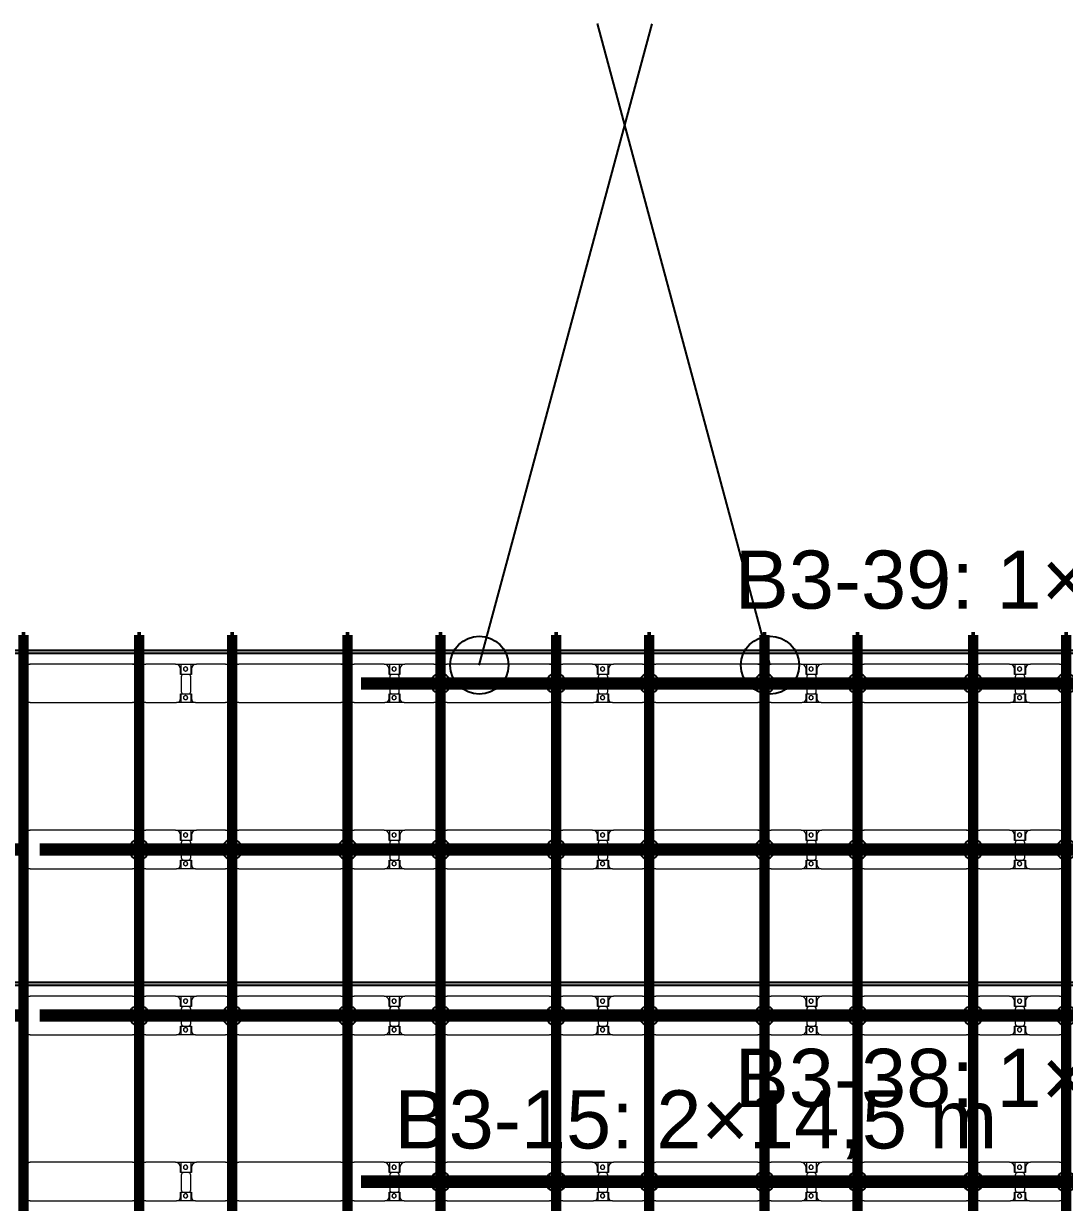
# Model space of a CAD drawing. Header units: millimetres. Extents: x 312848 to 517332, y -142134 to -35114.
# Drawn here: x 380365 to 392895, y -49578 to -35383 of the extents above; entities that cross this region are included whole.
import ezdxf

# ---------------------------------------------------------------- set-up
doc = ezdxf.new("R2010")
doc.units = ezdxf.units.MM
doc.layers.add('A-GENM', color=13, linetype='Continuous', lineweight=9)
doc.layers.add('S-BEAM', color=12, linetype='Continuous', lineweight=9)
for name, color, linetype in [('GC-BICH NEO', 6, 'Continuous'), ('GC-DAY NEO', 5, 'Continuous'), ('GC-GHI CHU', 2, 'Continuous'), ('GC-HOP 40x60 GIA CUONG', 1, 'Continuous')]:
    doc.layers.add(name, color=color, linetype=linetype)
doc.styles.add('GC_VN', font='arial.ttf')

# ---------------------------------------------------------------- blocks, each defined once
blk = doc.blocks.new('Dai phao do pin - DẢI PHAO ĐỠ PIN-V1-KHUNG KẾT CẤU BÈ PIN 3')
at = {"layer": 'A-GENM', "color": 7}
for p, q in [((52030, 242), (52090, 242)), ((52040, 192), (52040, -173)), ((53320, 242), (52090, 242)), ((53320, 242), (53380, 242)), ((53370, -173), (53370, 192)), ((53420, 242), (53480, 242)), ((53430, 192), (53430, -173)), ((53840, 242), (53480, 242)), ((53840, 242), (54022, 242)), ((53900, 118), (53900, 182)), ((53908, 242), (54090, 242)), ((53908, 118), (53908, 242)), ((54022, 242), (54022, 118)), ((54030, 182), (54030, 118)), ((54440, 242), (54090, 242)), ((54440, 242), (54500, 242)), ((54490, -173), (54490, 192)), ((54540, 242), (54600, 242)), ((54550, 192), (54550, -173)), ((55830, 242), (54600, 242)), ((55830, 242), (55890, 242)), ((55880, -173), (55880, 192)), ((55930, 242), (55990, 242)), ((55940, 192), (55940, -173)), ((56350, 242), (55990, 242)), ((56350, 242), (56532, 242)), ((56410, 118), (56410, 182)), ((56418, 242), (56600, 242)), ((56418, 118), (56418, 242)), ((56532, 242), (56532, 118)), ((56540, 182), (56540, 118)), ((56950, 242), (56600, 242)), ((56950, 242), (57010, 242)), ((57000, -173), (57000, 192)), ((57050, 242), (57110, 242)), ((57060, 192), (57060, -173)), ((58340, 242), (57110, 242)), ((58340, 242), (58400, 242)), ((58390, -173), (58390, 192)), ((58440, 242), (58500, 242)), ((58450, 192), (58450, -173)), ((58860, 242), (58500, 242)), ((58860, 242), (59042, 242)), ((58920, 118), (58920, 182)), ((58928, 242), (59110, 242)), ((58928, 118), (58928, 242)), ((59042, 242), (59042, 118)), ((59050, 182), (59050, 118)), ((59460, 242), (59110, 242)), ((59460, 242), (59520, 242)), ((59510, -173), (59510, 192)), ((59560, 242), (59620, 242)), ((59570, 192), (59570, -173)), ((60850, 242), (59620, 242)), ((60850, 242), (60908, 242)), ((60900, -173), (60900, 192)), ((60950, 242), (61010, 242)), ((60960, 192), (60960, -173)), ((61370, 242), (61010, 242)), ((61370, 242), (61552, 242)), ((61430, 118), (61430, 182)), ((61438, 242), (61620, 242)), ((61438, 118), (61438, 242)), ((61552, 242), (61552, 118)), ((61560, 182), (61560, 118)), ((61970, 242), (61620, 242)), ((61970, 242), (62030, 242)), ((62020, -173), (62020, 192)), ((62070, 242), (62130, 242)), ((62080, 192), (62080, -173)), ((63360, 242), (62130, 242)), ((63360, 242), (63420, 242)), ((63410, -173), (63410, 192)), ((63460, 242), (63520, 242)), ((63470, 192), (63470, -173)), ((63880, 242), (63520, 242)), ((63880, 242), (64062, 242)), ((63940, 118), (63940, 182)), ((63948, 242), (64130, 242)), ((63948, 118), (63948, 242)), ((64062, 242), (64062, 118)), ((64070, 182), (64070, 118)), ((64480, 242), (64130, 242)), ((64480, 242), (64540, 242)), ((64530, -173), (64530, 192)), ((53992, 118), (53900, 118)), ((53908, 88), (53908, -88)), ((54030, 118), (53938, 118)), ((54022, -88), (54022, 88)), ((56502, 118), (56410, 118)), ((56418, 88), (56418, -88)), ((56540, 118), (56448, 118)), ((56532, -88), (56532, 88)), ((59012, 118), (58920, 118)), ((58928, 88), (58928, -88)), ((59050, 118), (58958, 118)), ((59042, -88), (59042, 88)), ((61522, 118), (61430, 118)), ((61438, 88), (61438, -88)), ((61560, 118), (61468, 118)), ((61552, -88), (61552, 88)), ((64032, 118), (63940, 118)), ((63948, 88), (63948, -88)), ((64070, 118), (63978, 118)), ((64062, -88), (64062, 88)), ((53900, -173), (53900, -118)), ((53900, -118), (53992, -118)), ((53908, -223), (53908, -118)), ((53938, -118), (54030, -118)), ((54022, -118), (54022, -223)), ((54030, -118), (54030, -173)), ((56410, -173), (56410, -118)), ((56410, -118), (56502, -118)), ((56418, -223), (56418, -118)), ((56448, -118), (56540, -118)), ((56532, -118), (56532, -223)), ((56540, -118), (56540, -173)), ((58920, -173), (58920, -118)), ((58920, -118), (59012, -118)), ((58928, -223), (58928, -118)), ((58958, -118), (59050, -118)), ((59042, -118), (59042, -223)), ((59050, -118), (59050, -173)), ((61430, -173), (61430, -118)), ((61430, -118), (61522, -118)), ((61438, -223), (61438, -118)), ((61468, -118), (61560, -118)), ((61552, -118), (61552, -223)), ((61560, -118), (61560, -173)), ((63940, -173), (63940, -118)), ((63940, -118), (64032, -118)), ((63948, -223), (63948, -118)), ((63978, -118), (64070, -118)), ((64062, -118), (64062, -223)), ((64070, -118), (64070, -173)), ((52090, -223), (52030, -223)), ((52090, -223), (53320, -223)), ((53380, -223), (53320, -223)), ((53480, -223), (53420, -223)), ((53480, -223), (53850, -223)), ((54022, -223), (53850, -223)), ((54080, -223), (53908, -223)), ((54080, -223), (54440, -223)), ((54500, -223), (54440, -223)), ((54600, -223), (54540, -223)), ((54600, -223), (55830, -223)), ((55890, -223), (55830, -223)), ((55990, -223), (55930, -223)), ((55990, -223), (56360, -223)), ((56532, -223), (56360, -223)), ((56590, -223), (56418, -223)), ((56590, -223), (56950, -223)), ((57010, -223), (56950, -223)), ((57110, -223), (57050, -223)), ((57110, -223), (58340, -223)), ((58400, -223), (58340, -223)), ((58500, -223), (58440, -223)), ((58500, -223), (58870, -223)), ((59042, -223), (58870, -223)), ((59100, -223), (58928, -223)), ((59100, -223), (59460, -223)), ((59520, -223), (59460, -223)), ((59620, -223), (59560, -223)), ((59620, -223), (60850, -223)), ((60908, -223), (60850, -223)), ((61010, -223), (60950, -223)), ((61010, -223), (61380, -223)), ((61552, -223), (61384, -223)), ((61610, -223), (61438, -223)), ((61610, -223), (61970, -223)), ((62030, -223), (61970, -223)), ((62130, -223), (62070, -223)), ((62130, -223), (63360, -223)), ((63420, -223), (63360, -223)), ((63520, -223), (63460, -223)), ((63520, -223), (63890, -223)), ((64062, -223), (63890, -223)), ((64120, -223), (63948, -223)), ((64120, -223), (64480, -223)), ((64540, -223), (64480, -223))]:
    blk.add_line(p, q, dxfattribs=at)
for centre, radius, start, end in [((52090, 192), 50, 90, 180), ((52090, 192), 50, 105, 180), ((53320, 192), 50, 360, 90), ((53320, 192), 50, 15, 90), ((53480, 192), 50, 90, 180), ((53480, 192), 50, 135, 180), ((53840, 182), 60, 360, 90), ((53840, 182), 60, 360, 30), ((53959, 183), 25, 360, 180), ((53959, 183), 25, 180, 360), ((53961, 183), 25, 0, 180), ((53961, 183), 25, 180, 360), ((54090, 182), 60, 90, 180), ((54090, 182), 60, 150, 180), ((54440, 192), 50, 0, 90), ((54440, 192), 50, 0, 45), ((54600, 192), 50, 90, 180), ((54600, 192), 50, 105, 180), ((55830, 192), 50, 0, 90), ((55830, 192), 50, 15, 90), ((55990, 192), 50, 90, 180), ((55990, 192), 50, 135, 180), ((56350, 182), 60, 0, 90), ((56350, 182), 60, 0, 30), ((56469, 183), 25, 0, 180), ((56469, 183), 25, 180, 0), ((56471, 183), 25, 0, 180), ((56471, 183), 25, 180, 360), ((56600, 182), 60, 90, 180), ((56600, 182), 60, 150, 180), ((56950, 192), 50, 0, 90), ((56950, 192), 50, 0, 45), ((57110, 192), 50, 90, 180), ((57110, 192), 50, 105, 180), ((58340, 192), 50, 0, 90), ((58340, 192), 50, 15, 90), ((58500, 192), 50, 90, 180), ((58500, 192), 50, 135, 180), ((58860, 182), 60, 0, 90), ((58860, 182), 60, 0, 30), ((58979, 183), 25, 0, 180), ((58979, 183), 25, 180, 360), ((58981, 183), 25, 360, 180), ((58981, 183), 25, 180, 0), ((59110, 182), 60, 90, 180), ((59110, 182), 60, 150, 180), ((59460, 192), 50, 0, 90), ((59460, 192), 50, 0, 45), ((59620, 192), 50, 90, 180), ((59620, 192), 50, 105, 180), ((60850, 192), 50, 0, 90), ((60850, 192), 50, 15, 90), ((61010, 192), 50, 90, 180), ((61010, 192), 50, 135, 180), ((61370, 182), 60, 0, 90), ((61370, 182), 60, 0, 30), ((61489, 183), 25, 0, 180), ((61489, 183), 25, 180, 360), ((61491, 183), 25, 360, 180), ((61491, 183), 25, 180, 0), ((61620, 182), 60, 90, 180), ((61620, 182), 60, 150, 180), ((61970, 192), 50, 360, 90), ((61970, 192), 50, 360, 45), ((62130, 192), 50, 90, 180), ((62130, 192), 50, 105, 180), ((63360, 192), 50, 360, 90), ((63360, 192), 50, 15, 90), ((63520, 192), 50, 90, 180), ((63520, 192), 50, 135, 180), ((63880, 182), 60, 0, 90), ((63880, 182), 60, 0, 30), ((63999, 183), 25, 0, 180), ((63999, 183), 25, 180, 360), ((64001, 183), 25, 0, 180), ((64001, 183), 25, 180, 0), ((64130, 182), 60, 90, 180), ((64130, 182), 60, 150, 180), ((64480, 192), 50, 0, 90), ((64480, 192), 50, 0, 45), ((53938, 88), 30, 90, 180), ((53992, 88), 30, 360, 90), ((56448, 88), 30, 90, 180), ((56502, 88), 30, 360, 90), ((58958, 88), 30, 90, 180), ((59012, 88), 30, 0, 90), ((61468, 88), 30, 90, 180), ((61522, 88), 30, 360, 90), ((63978, 88), 30, 90, 180), ((64032, 88), 30, 360, 90), ((53938, -88), 30, 180, 270), ((53959, -162), 25, 360, 180), ((53961, -162), 25, 0, 180), ((53992, -88), 30, 270, 0), ((56448, -88), 30, 180, 270), ((56469, -162), 25, 360, 180), ((56471, -162), 25, 0, 180), ((56502, -88), 30, 270, 0), ((58958, -88), 30, 180, 270), ((58979, -162), 25, 0, 180), ((58981, -162), 25, 0, 180), ((59012, -88), 30, 270, 0), ((61468, -88), 30, 180, 270), ((61489, -162), 25, 0, 180), ((61491, -162), 25, 360, 180), ((61522, -88), 30, 270, 0), ((63978, -88), 30, 180, 270), ((63999, -162), 25, 360, 180), ((64001, -162), 25, 0, 180), ((64032, -88), 30, 270, 0), ((52090, -173), 50, 180, 270), ((52090, -173), 50, 180, 270), ((53320, -173), 50, 270, 0), ((53320, -173), 50, 285, 0), ((53480, -173), 50, 180, 270), ((53480, -173), 50, 180, 225), ((53850, -173), 50, 270, 0), ((53850, -173), 50, 315, 0), ((53959, -162), 25, 180, 360), ((53961, -162), 25, 180, 360), ((54080, -173), 50, 180, 270), ((54080, -173), 50, 180, 225), ((54440, -173), 50, 270, 0), ((54440, -173), 50, 315, 0), ((54600, -173), 50, 180, 270), ((54600, -173), 50, 180, 270), ((55830, -173), 50, 270, 0), ((55830, -173), 50, 285, 0), ((55990, -173), 50, 180, 270), ((55990, -173), 50, 180, 225), ((56360, -173), 50, 270, 0), ((56360, -173), 50, 315, 360), ((56469, -162), 25, 180, 360), ((56471, -162), 25, 180, 360), ((56590, -173), 50, 180, 270), ((56590, -173), 50, 180, 225), ((56950, -173), 50, 270, 0), ((56950, -173), 50, 315, 0), ((57110, -173), 50, 180, 270), ((57110, -173), 50, 180, 270), ((58340, -173), 50, 270, 0), ((58340, -173), 50, 285, 0), ((58500, -173), 50, 180, 270), ((58500, -173), 50, 180, 225), ((58870, -173), 50, 270, 0), ((58870, -173), 50, 315, 0), ((58979, -162), 25, 180, 0), ((58981, -162), 25, 180, 360), ((59100, -173), 50, 180, 270), ((59100, -173), 50, 180, 225), ((59460, -173), 50, 270, 0), ((59460, -173), 50, 315, 0), ((59620, -173), 50, 180, 270), ((59620, -173), 50, 180, 270), ((60850, -173), 50, 270, 0), ((60850, -173), 50, 285, 0), ((61010, -173), 50, 180, 270), ((61010, -173), 50, 180, 225), ((61380, -173), 50, 270, 0), ((61380, -173), 50, 315, 0), ((61489, -162), 25, 180, 360), ((61491, -162), 25, 180, 360), ((61610, -173), 50, 180, 270), ((61610, -173), 50, 180, 225), ((61970, -173), 50, 270, 0), ((61970, -173), 50, 315, 0), ((62130, -173), 50, 180, 270), ((62130, -173), 50, 180, 270), ((63360, -173), 50, 270, 0), ((63360, -173), 50, 285, 0), ((63520, -173), 50, 180, 270), ((63520, -173), 50, 180, 225), ((63890, -173), 50, 270, 0), ((63890, -173), 50, 315, 0), ((63999, -162), 25, 180, 360), ((64001, -162), 25, 180, 0), ((64120, -173), 50, 180, 270), ((64120, -173), 50, 180, 225), ((64480, -173), 50, 270, 0), ((64480, -173), 50, 315, 0)]:
    blk.add_arc(centre, radius, start, end, dxfattribs=at)
blk = doc.blocks.new('Dai phao do pin - DẢI PHAO ĐỠ PIN-67477-KHUNG KẾT CẤU BÈ PIN 3')
at = {"layer": 'A-GENM', "color": 7}
for p, q in [((52030, 242), (52090, 242)), ((52040, 192), (52040, -173)), ((53320, 242), (52090, 242)), ((53320, 242), (53380, 242)), ((53370, -173), (53370, 192)), ((53420, 242), (53480, 242)), ((53430, 192), (53430, -173)), ((53840, 242), (53480, 242)), ((53840, 242), (54022, 242)), ((53900, 118), (53900, 182)), ((53908, 242), (54090, 242)), ((53908, 118), (53908, 242)), ((54022, 242), (54022, 118)), ((54030, 182), (54030, 118)), ((54440, 242), (54090, 242)), ((54440, 242), (54500, 242)), ((54490, -173), (54490, 192)), ((54540, 242), (54600, 242)), ((54550, 192), (54550, -173)), ((55830, 242), (54600, 242)), ((55830, 242), (55890, 242)), ((55880, -173), (55880, 192)), ((55930, 242), (55990, 242)), ((55940, 192), (55940, -173)), ((56350, 242), (55990, 242)), ((56350, 242), (56532, 242)), ((56410, 118), (56410, 182)), ((56418, 242), (56600, 242)), ((56418, 118), (56418, 242)), ((56532, 242), (56532, 118)), ((56540, 182), (56540, 118)), ((56950, 242), (56600, 242)), ((56950, 242), (57010, 242)), ((57000, -173), (57000, 192)), ((57050, 242), (57110, 242)), ((57060, 192), (57060, -173)), ((58340, 242), (57110, 242)), ((58340, 242), (58400, 242)), ((58390, -173), (58390, 192)), ((58440, 242), (58500, 242)), ((58450, 192), (58450, -173)), ((58860, 242), (58500, 242)), ((58860, 242), (59042, 242)), ((58920, 118), (58920, 182)), ((58928, 242), (59110, 242)), ((58928, 118), (58928, 242)), ((59042, 242), (59042, 118)), ((59050, 182), (59050, 118)), ((59460, 242), (59110, 242)), ((59460, 242), (59520, 242)), ((59510, -173), (59510, 192)), ((59560, 242), (59620, 242)), ((59570, 192), (59570, -173)), ((60850, 242), (59620, 242)), ((60850, 242), (60910, 242)), ((60900, -173), (60900, 192)), ((60950, 242), (61010, 242)), ((60960, 192), (60960, -173)), ((61370, 242), (61010, 242)), ((61370, 242), (61552, 242)), ((61430, 118), (61430, 182)), ((61438, 242), (61620, 242)), ((61438, 118), (61438, 242)), ((61552, 242), (61552, 118)), ((61560, 182), (61560, 118)), ((61970, 242), (61620, 242)), ((61970, 242), (62030, 242)), ((62020, -173), (62020, 192)), ((62070, 242), (62130, 242)), ((62080, 192), (62080, -173)), ((63360, 242), (62130, 242)), ((63360, 242), (63420, 242)), ((63410, -173), (63410, 192)), ((63460, 242), (63520, 242)), ((63470, 192), (63470, -173)), ((63880, 242), (63520, 242)), ((63880, 242), (64062, 242)), ((63940, 118), (63940, 182)), ((63948, 242), (64130, 242)), ((63948, 118), (63948, 242)), ((64062, 242), (64062, 118)), ((64070, 182), (64070, 118)), ((64480, 242), (64130, 242)), ((64480, 242), (64540, 242)), ((64530, -173), (64530, 192)), ((53992, 118), (53900, 118)), ((53908, 88), (53908, -88)), ((54030, 118), (53938, 118)), ((54022, -88), (54022, 88)), ((56502, 118), (56410, 118)), ((56418, 88), (56418, -88)), ((56540, 118), (56448, 118)), ((56532, -88), (56532, 88)), ((59012, 118), (58920, 118)), ((58928, 88), (58928, -88)), ((59050, 118), (58958, 118)), ((59042, -88), (59042, 88)), ((61522, 118), (61430, 118)), ((61438, 88), (61438, -88)), ((61560, 118), (61468, 118)), ((61552, -88), (61552, 88)), ((64032, 118), (63940, 118)), ((63948, 88), (63948, -88)), ((64070, 118), (63978, 118)), ((64062, -88), (64062, 88)), ((53900, -173), (53900, -118)), ((53900, -118), (53992, -118)), ((53908, -223), (53908, -118)), ((53938, -118), (54030, -118)), ((54022, -118), (54022, -223)), ((54030, -118), (54030, -173)), ((56410, -173), (56410, -118)), ((56410, -118), (56502, -118)), ((56418, -223), (56418, -118)), ((56448, -118), (56540, -118)), ((56532, -118), (56532, -223)), ((56540, -118), (56540, -173)), ((58920, -173), (58920, -118)), ((58920, -118), (59012, -118)), ((58928, -223), (58928, -118)), ((58958, -118), (59050, -118)), ((59042, -118), (59042, -223)), ((59050, -118), (59050, -173)), ((61430, -173), (61430, -118)), ((61430, -118), (61522, -118)), ((61438, -223), (61438, -118)), ((61468, -118), (61560, -118)), ((61552, -118), (61552, -223)), ((61560, -118), (61560, -173)), ((63940, -173), (63940, -118)), ((63940, -118), (64032, -118)), ((63948, -223), (63948, -118)), ((63978, -118), (64070, -118)), ((64062, -118), (64062, -223)), ((64070, -118), (64070, -173)), ((52090, -223), (52030, -223)), ((52090, -223), (53320, -223)), ((53380, -223), (53320, -223)), ((53480, -223), (53420, -223)), ((53480, -223), (53850, -223)), ((54022, -223), (53850, -223)), ((54080, -223), (53908, -223)), ((54080, -223), (54440, -223)), ((54500, -223), (54440, -223)), ((54600, -223), (54540, -223)), ((54600, -223), (55830, -223)), ((55890, -223), (55830, -223)), ((55990, -223), (55930, -223)), ((55990, -223), (56360, -223)), ((56532, -223), (56360, -223)), ((56590, -223), (56418, -223)), ((56590, -223), (56950, -223)), ((57010, -223), (56950, -223)), ((57110, -223), (57050, -223)), ((57110, -223), (58340, -223)), ((58400, -223), (58340, -223)), ((58500, -223), (58440, -223)), ((58500, -223), (58870, -223)), ((59042, -223), (58870, -223)), ((59100, -223), (58928, -223)), ((59100, -223), (59460, -223)), ((59520, -223), (59460, -223)), ((59620, -223), (59560, -223)), ((59620, -223), (60850, -223)), ((60910, -223), (60850, -223)), ((61010, -223), (60950, -223)), ((61010, -223), (61380, -223)), ((61552, -223), (61384, -223)), ((61610, -223), (61438, -223)), ((61610, -223), (61970, -223)), ((62030, -223), (61970, -223)), ((62130, -223), (62070, -223)), ((62130, -223), (63360, -223)), ((63420, -223), (63360, -223)), ((63520, -223), (63460, -223)), ((63520, -223), (63890, -223)), ((64062, -223), (63890, -223)), ((64120, -223), (63948, -223)), ((64120, -223), (64480, -223)), ((64540, -223), (64480, -223))]:
    blk.add_line(p, q, dxfattribs=at)
for centre, radius, start, end in [((52090, 192), 50, 90, 180), ((52090, 192), 50, 105, 180), ((53320, 192), 50, 360, 90), ((53320, 192), 50, 15, 90), ((53480, 192), 50, 90, 180), ((53480, 192), 50, 135, 180), ((53840, 182), 60, 360, 90), ((53840, 182), 60, 360, 30), ((53959, 183), 25, 360, 180), ((53959, 183), 25, 180, 360), ((53961, 183), 25, 0, 180), ((53961, 183), 25, 180, 360), ((54090, 182), 60, 90, 180), ((54090, 182), 60, 150, 180), ((54440, 192), 50, 0, 90), ((54440, 192), 50, 0, 45), ((54600, 192), 50, 90, 180), ((54600, 192), 50, 105, 180), ((55830, 192), 50, 0, 90), ((55830, 192), 50, 15, 90), ((55990, 192), 50, 90, 180), ((55990, 192), 50, 135, 180), ((56350, 182), 60, 0, 90), ((56350, 182), 60, 0, 30), ((56469, 183), 25, 0, 180), ((56469, 183), 25, 180, 0), ((56471, 183), 25, 0, 180), ((56471, 183), 25, 180, 360), ((56600, 182), 60, 90, 180), ((56600, 182), 60, 150, 180), ((56950, 192), 50, 0, 90), ((56950, 192), 50, 0, 45), ((57110, 192), 50, 90, 180), ((57110, 192), 50, 105, 180), ((58340, 192), 50, 0, 90), ((58340, 192), 50, 15, 90), ((58500, 192), 50, 90, 180), ((58500, 192), 50, 135, 180), ((58860, 182), 60, 0, 90), ((58860, 182), 60, 0, 30), ((58979, 183), 25, 0, 180), ((58979, 183), 25, 180, 360), ((58981, 183), 25, 360, 180), ((58981, 183), 25, 180, 0), ((59110, 182), 60, 90, 180), ((59110, 182), 60, 150, 180), ((59460, 192), 50, 0, 90), ((59460, 192), 50, 0, 45), ((59620, 192), 50, 90, 180), ((59620, 192), 50, 105, 180), ((60850, 192), 50, 0, 90), ((60850, 192), 50, 15, 90), ((61010, 192), 50, 90, 180), ((61010, 192), 50, 135, 180), ((61370, 182), 60, 0, 90), ((61370, 182), 60, 0, 30), ((61489, 183), 25, 0, 180), ((61489, 183), 25, 180, 360), ((61491, 183), 25, 360, 180), ((61491, 183), 25, 180, 0), ((61620, 182), 60, 90, 180), ((61620, 182), 60, 150, 180), ((61970, 192), 50, 360, 90), ((61970, 192), 50, 360, 45), ((62130, 192), 50, 90, 180), ((62130, 192), 50, 105, 180), ((63360, 192), 50, 360, 90), ((63360, 192), 50, 15, 90), ((63520, 192), 50, 90, 180), ((63520, 192), 50, 135, 180), ((63880, 182), 60, 0, 90), ((63880, 182), 60, 0, 30), ((63999, 183), 25, 0, 180), ((63999, 183), 25, 180, 360), ((64001, 183), 25, 0, 180), ((64001, 183), 25, 180, 0), ((64130, 182), 60, 90, 180), ((64130, 182), 60, 150, 180), ((64480, 192), 50, 0, 90), ((64480, 192), 50, 0, 45), ((53938, 88), 30, 90, 180), ((53992, 88), 30, 360, 90), ((56448, 88), 30, 90, 180), ((56502, 88), 30, 360, 90), ((58958, 88), 30, 90, 180), ((59012, 88), 30, 0, 90), ((61468, 88), 30, 90, 180), ((61522, 88), 30, 360, 90), ((63978, 88), 30, 90, 180), ((64032, 88), 30, 360, 90), ((53938, -88), 30, 180, 270), ((53959, -162), 25, 360, 180), ((53961, -162), 25, 0, 180), ((53992, -88), 30, 270, 0), ((56448, -88), 30, 180, 270), ((56469, -162), 25, 360, 180), ((56471, -162), 25, 0, 180), ((56502, -88), 30, 270, 0), ((58958, -88), 30, 180, 270), ((58979, -162), 25, 0, 180), ((58981, -162), 25, 0, 180), ((59012, -88), 30, 270, 0), ((61468, -88), 30, 180, 270), ((61489, -162), 25, 0, 180), ((61491, -162), 25, 360, 180), ((61522, -88), 30, 270, 0), ((63978, -88), 30, 180, 270), ((63999, -162), 25, 360, 180), ((64001, -162), 25, 0, 180), ((64032, -88), 30, 270, 0), ((52090, -173), 50, 180, 270), ((52090, -173), 50, 180, 270), ((53320, -173), 50, 270, 0), ((53320, -173), 50, 285, 0), ((53480, -173), 50, 180, 270), ((53480, -173), 50, 180, 225), ((53850, -173), 50, 270, 0), ((53850, -173), 50, 315, 0), ((53959, -162), 25, 180, 360), ((53961, -162), 25, 180, 360), ((54080, -173), 50, 180, 270), ((54080, -173), 50, 180, 225), ((54440, -173), 50, 270, 0), ((54440, -173), 50, 315, 0), ((54600, -173), 50, 180, 270), ((54600, -173), 50, 180, 270), ((55830, -173), 50, 270, 0), ((55830, -173), 50, 285, 0), ((55990, -173), 50, 180, 270), ((55990, -173), 50, 180, 225), ((56360, -173), 50, 270, 0), ((56360, -173), 50, 315, 360), ((56469, -162), 25, 180, 360), ((56471, -162), 25, 180, 360), ((56590, -173), 50, 180, 270), ((56590, -173), 50, 180, 225), ((56950, -173), 50, 270, 0), ((56950, -173), 50, 315, 0), ((57110, -173), 50, 180, 270), ((57110, -173), 50, 180, 270), ((58340, -173), 50, 270, 0), ((58340, -173), 50, 285, 0), ((58500, -173), 50, 180, 270), ((58500, -173), 50, 180, 225), ((58870, -173), 50, 270, 0), ((58870, -173), 50, 315, 0), ((58979, -162), 25, 180, 0), ((58981, -162), 25, 180, 360), ((59100, -173), 50, 180, 270), ((59100, -173), 50, 180, 225), ((59460, -173), 50, 270, 0), ((59460, -173), 50, 315, 0), ((59620, -173), 50, 180, 270), ((59620, -173), 50, 180, 270), ((60850, -173), 50, 270, 0), ((60850, -173), 50, 285, 0), ((61010, -173), 50, 180, 270), ((61010, -173), 50, 180, 225), ((61380, -173), 50, 270, 0), ((61380, -173), 50, 315, 0), ((61489, -162), 25, 180, 360), ((61491, -162), 25, 180, 360), ((61610, -173), 50, 180, 270), ((61610, -173), 50, 180, 225), ((61970, -173), 50, 270, 0), ((61970, -173), 50, 315, 0), ((62130, -173), 50, 180, 270), ((62130, -173), 50, 180, 270), ((63360, -173), 50, 270, 0), ((63360, -173), 50, 285, 0), ((63520, -173), 50, 180, 270), ((63520, -173), 50, 180, 225), ((63890, -173), 50, 270, 0), ((63890, -173), 50, 315, 0), ((63999, -162), 25, 180, 360), ((64001, -162), 25, 180, 0), ((64120, -173), 50, 180, 270), ((64120, -173), 50, 180, 225), ((64480, -173), 50, 270, 0), ((64480, -173), 50, 315, 0)]:
    blk.add_arc(centre, radius, start, end, dxfattribs=at)
blk = doc.blocks.new('Dai phao do pin - DẢI PHAO ĐỠ PIN-V12-KHUNG KẾT CẤU BÈ PIN 3')
at = {"layer": 'A-GENM', "color": 7}
for p, q in [((52030, 242), (52090, 242)), ((52040, 192), (52040, -173)), ((53320, 242), (52090, 242)), ((53320, 242), (53380, 242)), ((53370, -173), (53370, 192)), ((53420, 242), (53480, 242)), ((53430, 192), (53430, -173)), ((53840, 242), (53480, 242)), ((53840, 242), (54022, 242)), ((53900, 118), (53900, 182)), ((53908, 242), (54090, 242)), ((53908, 118), (53908, 242)), ((54022, 242), (54022, 118)), ((54030, 182), (54030, 118)), ((54440, 242), (54090, 242)), ((54440, 242), (54500, 242)), ((54490, -173), (54490, 192)), ((54540, 242), (54600, 242)), ((54550, 192), (54550, -173)), ((55830, 242), (54600, 242)), ((55830, 242), (55890, 242)), ((55880, -173), (55880, 192)), ((55930, 242), (55990, 242)), ((55940, 192), (55940, -173)), ((56350, 242), (55990, 242)), ((56350, 242), (56532, 242)), ((56410, 118), (56410, 182)), ((56418, 242), (56600, 242)), ((56418, 118), (56418, 242)), ((56532, 242), (56532, 118)), ((56540, 182), (56540, 118)), ((56950, 242), (56600, 242)), ((56950, 242), (57010, 242)), ((57000, -173), (57000, 192)), ((57050, 242), (57110, 242)), ((57060, 192), (57060, -173)), ((58340, 242), (57110, 242)), ((58340, 242), (58400, 242)), ((58390, -173), (58390, 192)), ((58440, 242), (58500, 242)), ((58450, 192), (58450, -173)), ((58860, 242), (58500, 242)), ((58860, 242), (59042, 242)), ((58920, 118), (58920, 182)), ((58928, 242), (59110, 242)), ((58928, 118), (58928, 242)), ((59042, 242), (59042, 118)), ((59050, 182), (59050, 118)), ((59460, 242), (59110, 242)), ((59460, 242), (59520, 242)), ((59510, -173), (59510, 192)), ((59560, 242), (59620, 242)), ((59570, 192), (59570, -173)), ((60850, 242), (59620, 242)), ((60850, 242), (60910, 242)), ((60900, -173), (60900, 192)), ((60950, 242), (61010, 242)), ((60960, 192), (60960, -173)), ((61370, 242), (61010, 242)), ((61370, 242), (61552, 242)), ((61430, 118), (61430, 182)), ((61438, 242), (61620, 242)), ((61438, 118), (61438, 242)), ((61552, 242), (61552, 118)), ((61560, 182), (61560, 118)), ((61970, 242), (61620, 242)), ((61970, 242), (62030, 242)), ((62020, -173), (62020, 192)), ((62070, 242), (62130, 242)), ((62080, 192), (62080, -173)), ((63360, 242), (62130, 242)), ((63360, 242), (63420, 242)), ((63410, -173), (63410, 192)), ((63460, 242), (63520, 242)), ((63470, 192), (63470, -173)), ((63880, 242), (63520, 242)), ((63880, 242), (64062, 242)), ((63940, 118), (63940, 182)), ((63948, 242), (64130, 242)), ((63948, 118), (63948, 242)), ((64062, 242), (64062, 118)), ((64070, 182), (64070, 118)), ((64480, 242), (64130, 242)), ((64480, 242), (64540, 242)), ((64530, -173), (64530, 192)), ((53992, 118), (53900, 118)), ((53908, 88), (53908, -88)), ((54030, 118), (53938, 118)), ((54022, -88), (54022, 88)), ((56502, 118), (56410, 118)), ((56418, 88), (56418, -88)), ((56540, 118), (56448, 118)), ((56532, -88), (56532, 88)), ((59012, 118), (58920, 118)), ((58928, 88), (58928, -88)), ((59050, 118), (58958, 118)), ((59042, -88), (59042, 88)), ((61522, 118), (61430, 118)), ((61438, 88), (61438, -88)), ((61560, 118), (61468, 118)), ((61552, -88), (61552, 88)), ((64032, 118), (63940, 118)), ((63948, 88), (63948, -88)), ((64070, 118), (63978, 118)), ((64062, -88), (64062, 88)), ((53900, -173), (53900, -118)), ((53900, -118), (53992, -118)), ((53908, -223), (53908, -118)), ((53938, -118), (54030, -118)), ((54022, -118), (54022, -223)), ((54030, -118), (54030, -173)), ((56410, -173), (56410, -118)), ((56410, -118), (56502, -118)), ((56418, -223), (56418, -118)), ((56448, -118), (56540, -118)), ((56532, -118), (56532, -223)), ((56540, -118), (56540, -173)), ((58920, -173), (58920, -118)), ((58920, -118), (59012, -118)), ((58928, -223), (58928, -118)), ((58958, -118), (59050, -118)), ((59042, -118), (59042, -223)), ((59050, -118), (59050, -173)), ((61430, -173), (61430, -118)), ((61430, -118), (61522, -118)), ((61438, -223), (61438, -118)), ((61468, -118), (61560, -118)), ((61552, -118), (61552, -223)), ((61560, -118), (61560, -173)), ((63940, -173), (63940, -118)), ((63940, -118), (64032, -118)), ((63948, -223), (63948, -118)), ((63978, -118), (64070, -118)), ((64062, -118), (64062, -223)), ((64070, -118), (64070, -173)), ((52090, -223), (52030, -223)), ((52090, -223), (53320, -223)), ((53380, -223), (53320, -223)), ((53480, -223), (53420, -223)), ((53480, -223), (53850, -223)), ((54022, -223), (53850, -223)), ((54080, -223), (53908, -223)), ((54080, -223), (54440, -223)), ((54500, -223), (54440, -223)), ((54600, -223), (54540, -223)), ((54600, -223), (55830, -223)), ((55890, -223), (55830, -223)), ((55990, -223), (55930, -223)), ((55990, -223), (56360, -223)), ((56532, -223), (56360, -223)), ((56590, -223), (56418, -223)), ((56590, -223), (56950, -223)), ((57010, -223), (56950, -223)), ((57110, -223), (57050, -223)), ((57110, -223), (58340, -223)), ((58400, -223), (58340, -223)), ((58500, -223), (58440, -223)), ((58500, -223), (58870, -223)), ((59042, -223), (58870, -223)), ((59100, -223), (58928, -223)), ((59100, -223), (59460, -223)), ((59520, -223), (59460, -223)), ((59620, -223), (59560, -223)), ((59620, -223), (60850, -223)), ((60910, -223), (60850, -223)), ((61010, -223), (60950, -223)), ((61010, -223), (61380, -223)), ((61552, -223), (61384, -223)), ((61610, -223), (61438, -223)), ((61610, -223), (61970, -223)), ((62030, -223), (61970, -223)), ((62130, -223), (62070, -223)), ((62130, -223), (63360, -223)), ((63420, -223), (63360, -223)), ((63520, -223), (63460, -223)), ((63520, -223), (63890, -223)), ((64062, -223), (63890, -223)), ((64120, -223), (63948, -223)), ((64120, -223), (64480, -223)), ((64540, -223), (64480, -223))]:
    blk.add_line(p, q, dxfattribs=at)
for centre, radius, start, end in [((52090, 192), 50, 90, 180), ((52090, 192), 50, 105, 180), ((53320, 192), 50, 360, 90), ((53320, 192), 50, 15, 90), ((53480, 192), 50, 90, 180), ((53480, 192), 50, 135, 180), ((53840, 182), 60, 360, 90), ((53840, 182), 60, 360, 30), ((53959, 183), 25, 360, 180), ((53959, 183), 25, 180, 360), ((53961, 183), 25, 0, 180), ((53961, 183), 25, 180, 360), ((54090, 182), 60, 90, 180), ((54090, 182), 60, 150, 180), ((54440, 192), 50, 0, 90), ((54440, 192), 50, 0, 45), ((54600, 192), 50, 90, 180), ((54600, 192), 50, 105, 180), ((55830, 192), 50, 0, 90), ((55830, 192), 50, 48.5807, 90), ((55830, 192), 50, 15, 45), ((55990, 192), 50, 90, 180), ((55990, 192), 50, 135, 180), ((56350, 182), 60, 0, 90), ((56350, 182), 60, 0, 30), ((56469, 183), 25, 0, 180), ((56469, 183), 25, 180, 0), ((56471, 183), 25, 0, 180), ((56471, 183), 25, 180, 360), ((56600, 182), 60, 90, 180), ((56600, 182), 60, 150, 180), ((56950, 192), 50, 0, 90), ((56950, 192), 50, 0, 45), ((57110, 192), 50, 90, 180), ((57110, 192), 50, 105, 180), ((58340, 192), 50, 0, 90), ((58340, 192), 50, 15, 90), ((58500, 192), 50, 90, 180), ((58500, 192), 50, 135, 180), ((58860, 182), 60, 0, 90), ((58860, 182), 60, 0, 30), ((58979, 183), 25, 0, 180), ((58979, 183), 25, 180, 360), ((58981, 183), 25, 360, 180), ((58981, 183), 25, 180, 0), ((59110, 182), 60, 90, 180), ((59110, 182), 60, 150, 180), ((59460, 192), 50, 0, 90), ((59460, 192), 50, 0, 45), ((59620, 192), 50, 90, 180), ((59620, 192), 50, 105, 180), ((60850, 192), 50, 0, 90), ((60850, 192), 50, 48.5807, 90), ((60850, 192), 50, 15, 45), ((61010, 192), 50, 90, 180), ((61010, 192), 50, 135, 180), ((61370, 182), 60, 0, 90), ((61370, 182), 60, 0, 30), ((61489, 183), 25, 0, 180), ((61489, 183), 25, 180, 360), ((61491, 183), 25, 360, 180), ((61491, 183), 25, 180, 0), ((61620, 182), 60, 90, 180), ((61620, 182), 60, 150, 180), ((61970, 192), 50, 360, 90), ((61970, 192), 50, 360, 45), ((62130, 192), 50, 90, 180), ((62130, 192), 50, 105, 180), ((63360, 192), 50, 360, 90), ((63360, 192), 50, 48.5807, 90), ((63360, 192), 50, 15, 45), ((63520, 192), 50, 90, 180), ((63520, 192), 50, 135, 180), ((63880, 182), 60, 0, 90), ((63880, 182), 60, 0, 30), ((63999, 183), 25, 0, 180), ((63999, 183), 25, 180, 360), ((64001, 183), 25, 0, 180), ((64001, 183), 25, 180, 0), ((64130, 182), 60, 90, 180), ((64130, 182), 60, 150, 180), ((64480, 192), 50, 0, 90), ((64480, 192), 50, 0, 45), ((53938, 88), 30, 90, 180), ((53992, 88), 30, 360, 90), ((56448, 88), 30, 90, 180), ((56502, 88), 30, 360, 90), ((58958, 88), 30, 90, 180), ((59012, 88), 30, 0, 90), ((61468, 88), 30, 90, 180), ((61522, 88), 30, 360, 90), ((63978, 88), 30, 90, 180), ((64032, 88), 30, 360, 90), ((53938, -88), 30, 180, 270), ((53959, -162), 25, 360, 180), ((53961, -162), 25, 0, 180), ((53992, -88), 30, 270, 0), ((56448, -88), 30, 180, 270), ((56469, -162), 25, 360, 180), ((56471, -162), 25, 0, 180), ((56502, -88), 30, 270, 0), ((58958, -88), 30, 180, 270), ((58979, -162), 25, 0, 180), ((58981, -162), 25, 0, 180), ((59012, -88), 30, 270, 0), ((61468, -88), 30, 180, 270), ((61489, -162), 25, 0, 180), ((61491, -162), 25, 360, 180), ((61522, -88), 30, 270, 0), ((63978, -88), 30, 180, 270), ((63999, -162), 25, 360, 180), ((64001, -162), 25, 0, 180), ((64032, -88), 30, 270, 0), ((52090, -173), 50, 180, 270), ((52090, -173), 50, 180, 270), ((53320, -173), 50, 270, 0), ((53320, -173), 50, 285, 0), ((53480, -173), 50, 180, 270), ((53480, -173), 50, 180, 225), ((53850, -173), 50, 270, 0), ((53850, -173), 50, 315, 0), ((53959, -162), 25, 180, 360), ((53961, -162), 25, 180, 360), ((54080, -173), 50, 180, 270), ((54080, -173), 50, 180, 225), ((54440, -173), 50, 270, 0), ((54440, -173), 50, 315, 0), ((54600, -173), 50, 180, 270), ((54600, -173), 50, 180, 270), ((55830, -173), 50, 270, 0), ((55830, -173), 50, 285, 0), ((55990, -173), 50, 180, 270), ((55990, -173), 50, 180, 225), ((56360, -173), 50, 270, 0), ((56360, -173), 50, 315, 360), ((56469, -162), 25, 180, 360), ((56471, -162), 25, 180, 360), ((56590, -173), 50, 180, 270), ((56590, -173), 50, 180, 225), ((56950, -173), 50, 270, 0), ((56950, -173), 50, 315, 0), ((57110, -173), 50, 180, 270), ((57110, -173), 50, 180, 270), ((58340, -173), 50, 270, 0), ((58340, -173), 50, 285, 0), ((58500, -173), 50, 180, 270), ((58500, -173), 50, 180, 225), ((58870, -173), 50, 270, 0), ((58870, -173), 50, 315, 0), ((58979, -162), 25, 180, 0), ((58981, -162), 25, 180, 360), ((59100, -173), 50, 180, 270), ((59100, -173), 50, 180, 225), ((59460, -173), 50, 270, 0), ((59460, -173), 50, 315, 0), ((59620, -173), 50, 180, 270), ((59620, -173), 50, 180, 270), ((60850, -173), 50, 270, 0), ((60850, -173), 50, 285, 0), ((61010, -173), 50, 180, 270), ((61010, -173), 50, 180, 225), ((61380, -173), 50, 270, 0), ((61380, -173), 50, 315, 0), ((61489, -162), 25, 180, 360), ((61491, -162), 25, 180, 360), ((61610, -173), 50, 180, 270), ((61610, -173), 50, 180, 225), ((61970, -173), 50, 270, 0), ((61970, -173), 50, 315, 0), ((62130, -173), 50, 180, 270), ((62130, -173), 50, 180, 270), ((63360, -173), 50, 270, 0), ((63360, -173), 50, 285, 0), ((63520, -173), 50, 180, 270), ((63520, -173), 50, 180, 225), ((63890, -173), 50, 270, 0), ((63890, -173), 50, 315, 0), ((63999, -162), 25, 180, 360), ((64001, -162), 25, 180, 0), ((64120, -173), 50, 180, 270), ((64120, -173), 50, 180, 225), ((64480, -173), 50, 270, 0), ((64480, -173), 50, 315, 0)]:
    blk.add_arc(centre, radius, start, end, dxfattribs=at)
blk = doc.blocks.new('Dầm C52 - Hộp 40x60-69555-KHUNG KẾT CẤU BÈ PIN 3')
at = {"layer": 'S-BEAM', "lineweight": 25}
blk.add_hatch(color=4, dxfattribs=at).paths.add_polyline_path([(37512, -20), (37702, -20), (37702, 20), (-37702, 20), (-37702, -20), (37036, -20)])
at = {"layer": 'S-BEAM', "color": 4, "lineweight": 25}
for p, q in [((-37702, 20), (37702, 20)), ((37702, -20), (-37702, -20))]:
    blk.add_line(p, q, dxfattribs=at)
blk = doc.blocks.new('Dầm C52 - Dầm C52-V13-KHUNG KẾT CẤU BÈ PIN 3')
at = {"layer": 'S-BEAM', "lineweight": 140}
blk.add_hatch(color=1, dxfattribs=at).paths.add_polyline_path([(-45616, 20), (-45616, -20), (45616, -20), (45616, 20), (-45569, 20)])
at = {"layer": 'S-BEAM', "color": 1, "lineweight": 140}
for p, q in [((-45616, 20), (45616, 20)), ((45616, 20), (45616, -20)), ((45616, -20), (-45616, -20))]:
    blk.add_line(p, q, dxfattribs=at)
blk = doc.blocks.new('be pin 3_rvt-1-KHUNG KẾT CẤU BÈ PIN 3')
at = {"layer": 'A-GENM', "color": 4, "lineweight": 25}
for name, p in [('Dai phao do pin - DẢI PHAO ĐỠ PIN-V1-KHUNG KẾT CẤU BÈ PIN 3', (328355, -43337)), ('Dai phao do pin - DẢI PHAO ĐỠ PIN-V12-KHUNG KẾT CẤU BÈ PIN 3', (328355, -45337)), ('Dai phao do pin - DẢI PHAO ĐỠ PIN-67477-KHUNG KẾT CẤU BÈ PIN 3', (328355, -47337)), ('Dai phao do pin - DẢI PHAO ĐỠ PIN-V1-KHUNG KẾT CẤU BÈ PIN 3', (328355, -49337))]:
    blk.add_blockref(name, p, dxfattribs=at)
at = {"layer": 'S-BEAM', "color": 4, "lineweight": 25, "rotation": 89.99999999999962}
for p in [(380365, -88364), (381755, -88364), (382875, -88364), (384265, -88364), (385385, -88364), (386775, -88364), (387895, -88364), (389285, -88364), (390405, -88364), (391795, -88364), (392915, -88364)]:
    blk.add_blockref('Dầm C52 - Dầm C52-V13-KHUNG KẾT CẤU BÈ PIN 3', p, dxfattribs=at)
at = {"layer": 'S-BEAM', "color": 4, "lineweight": 25}
for p in [(362235, -42947), (362235, -46947)]:
    blk.add_blockref('Dầm C52 - Hộp 40x60-69555-KHUNG KẾT CẤU BÈ PIN 3', p, dxfattribs=at)

msp = doc.modelspace()

# ---------------------------------------------------------------- linework, layer by layer
at = {"layer": 'GC-BICH NEO'}
for centre in [(385851.1, -43108.5), (389351.1, -43108.5)]:
    msp.add_circle(centre, 350, dxfattribs=at)
at = {"layer": 'GC-DAY NEO'}
for p, q in [((385851.1, -43108.5), (387932.8, -35384.1)), ((389351.1, -43108.5), (387274, -35382.9))]:
    msp.add_line(p, q, dxfattribs=at)
at = {"layer": 'GC-HOP 40x60 GIA CUONG', "const_width": 150}
for points in [[(384424.7, -43328.3), (399424.7, -43328.3)], [(365808.4, -45328.3), (380358.2, -45328.3)], [(380558.2, -45328.3), (395101.1, -45328.3)], [(365808.4, -47328.3), (380358.2, -47328.3)], [(380558.2, -47328.3), (395101.1, -47328.3)], [(384424.7, -49328.3), (399424.7, -49328.3)]]:
    msp.add_lwpolyline(points, dxfattribs=at)
at = {"layer": 'GC-HOP 40x60 GIA CUONG'}
for centre in [(385384.7, -43328.3), (386774.7, -43328.3), (387894.7, -43328.3), (389284.7, -43328.3), (390404.7, -43328.3), (391794.7, -43328.3), (392914.7, -43328.3), (381754.7, -45328.3), (382874.7, -45328.3), (384264.7, -45328.3), (385384.7, -45328.3), (386774.7, -45328.3), (387894.7, -45328.3), (389284.7, -45328.3), (390404.7, -45328.3), (391794.7, -45328.3), (392914.7, -45328.3), (381754.7, -47328.3), (382874.7, -47328.3), (384264.7, -47328.3), (385384.7, -47328.3), (386774.7, -47328.3), (387894.7, -47328.3), (389284.7, -47328.3), (390404.7, -47328.3), (391794.7, -47328.3), (392914.7, -47328.3), (385384.7, -49328.3), (386774.7, -49328.3), (387894.7, -49328.3), (389284.7, -49328.3), (390404.7, -49328.3), (391794.7, -49328.3), (392914.7, -49328.3)]:
    msp.add_circle(centre, 120, dxfattribs=at)

# ---------------------------------------------------------------- block references
at = {"lineweight": 5}
msp.add_blockref('be pin 3_rvt-1-KHUNG KẾT CẤU BÈ PIN 3', (0, 0), dxfattribs=at)

# ---------------------------------------------------------------- texts
at = {"layer": 'GC-GHI CHU', "style": 'GC_VN'}
for s, p in [('B3-39: 1×15,0 m', (388924.7, -42428.3)), ('B3-38: 1×15,0 m', (388924.7, -48428.3)), ('B3-15: 2×14,5 m', (384829.7, -48928.3))]:
    msp.add_text(s, height=700, dxfattribs=at).set_placement(p)

doc.saveas('drawing.dxf')
